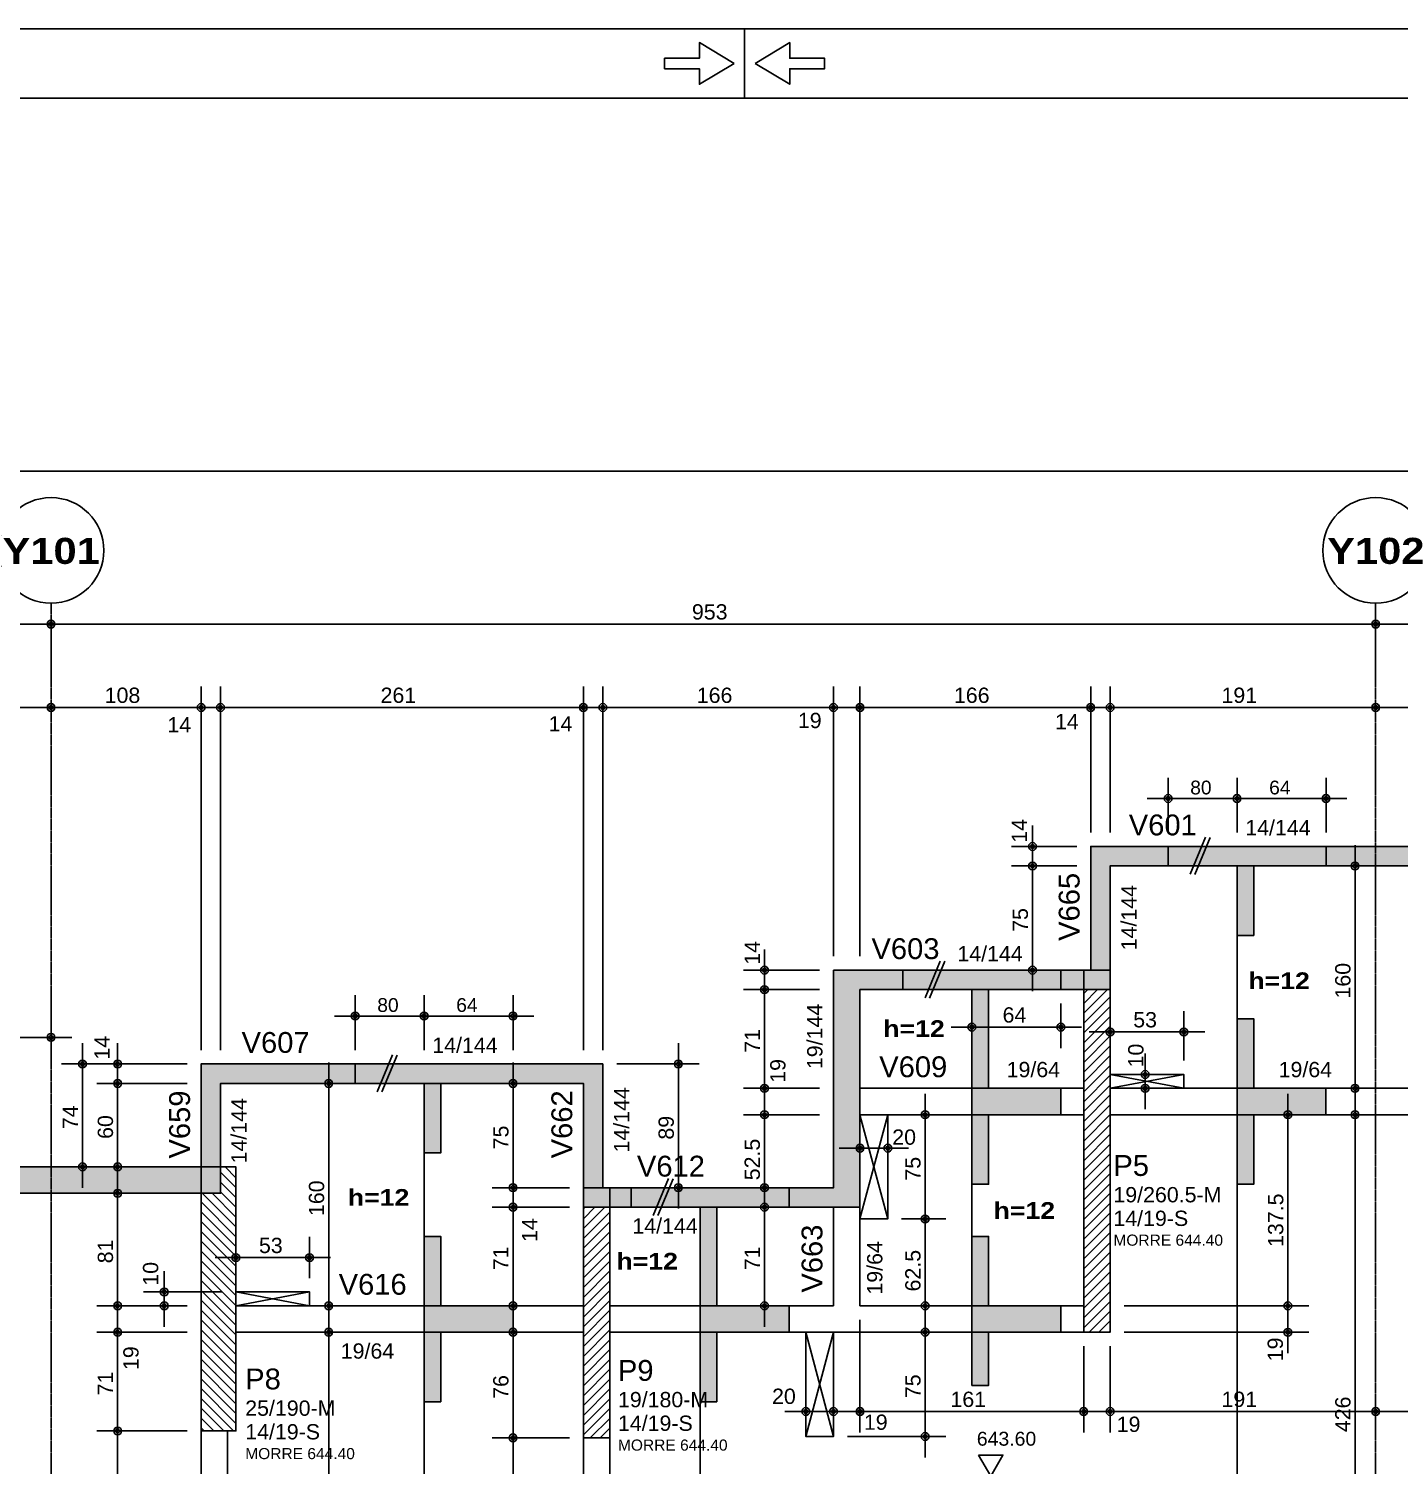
# Model space of a CAD drawing. Extents: x 0 to 7795, y 0 to 4205.
# Drawn here: x 1132 to 2119, y 3171 to 4205 of the extents above; entities that cross this region are included whole.
import ezdxf

# ---------------------------------------------------------------- set-up
doc = ezdxf.new("R2010")
doc.units = 0
doc.header["$MEASUREMENT"] = 0
for name, pattern in [('ESTILO_TQS_0002', [0.4, 0.1, -0.3]), ('ESTILO_TQS_0006', [0.3, 0.2, -0.1]), ('ESTILO_TQS_0007', [2.1, 1.5, -0.2, 0.2, -0.2])]:
    doc.linetypes.add(name, pattern=pattern)
for name, color, linetype in [('MTH-179', 1, 'CONTINUOUS'), ('MTH-224', 4, 'CONTINUOUS'), ('MTH-230', 1, 'CONTINUOUS'), ('MTH-COTAS7', 31, 'CONTINUOUS'), ('MTH-DIM-PILAR', 3, 'CONTINUOUS'), ('MTH-DIM-VIGA', 3, 'CONTINUOUS'), ('MTH-EIXO-214', 4, 'CONTINUOUS'), ('MTH-FACE-VIGA', 7, 'CONTINUOUS'), ('MTH-HACHURA-PILAR', 1, 'CONTINUOUS'), ('MTH-LINHA-SEÇÃO', 16, 'CONTINUOUS'), ('MTH-MARGEM', 5, 'CONTINUOUS'), ('MTH-PILAR-MORRE', 5, 'CONTINUOUS'), ('MTH-PILAR-SEGUE', 5, 'CONTINUOUS'), ('MTH-SIMB_COTA', 3, 'CONTINUOUS'), ('MTH-SOMB120', 56, 'CONTINUOUS'), ('MTH-SOMBRA21', 150, 'CONTINUOUS'), ('MTH-SOMBRA25', 253, 'CONTINUOUS'), ('MTH-TIT1-VIGA', 5, 'CONTINUOUS'), ('MTH-TXT', 4, 'CONTINUOUS'), ('MTH-TXT-NEGRITO', 5, 'CONTINUOUS'), ('MTH-TXT-NOTAS', 3, 'CONTINUOUS'), ('MTH-VIGA-INVERTIDA', 7, 'ESTILO_TQS_0002')]:
    doc.layers.add(name, color=color, linetype=linetype)
doc.styles.add('TQS_ARIAL', font='arial.ttf')
doc.styles.add('TQS_ARIAL_BLACK', font='ariblk.ttf')

msp = doc.modelspace()

# ---------------------------------------------------------------- linework, layer by layer
at = {"layer": 'MTH-179', "linetype": 'Continuous'}
for p, q in [((7795.004008, 4204.998269), (0.004008, 4204.998269)), ((1647.504008, 4154.998269), (1647.504008, 4204.998269))]:
    msp.add_line(p, q, dxfattribs=at)
for points in [[(1640.003275, 4179.998269), (1615.003275, 4164.998269), (1615.003275, 4176.248269), (1590.003275, 4176.248269), (1590.003275, 4183.748269), (1615.003275, 4183.748269), (1615.003275, 4194.998269), (1640.003275, 4179.998269)], [(1655.003275, 4179.998269), (1680.003275, 4164.998269), (1680.003275, 4176.248269), (1705.003275, 4176.248269), (1705.003275, 4183.748269), (1680.003275, 4183.748269), (1680.003275, 4194.998269), (1655.003275, 4179.998269)]]:
    msp.add_lwpolyline(points, dxfattribs=at)
at = {"layer": 'MTH-224', "linetype": 'Continuous'}
msp.add_lwpolyline([(1815.753219, 3178.810307), (1824.586222, 3163.511837), (1833.418347, 3178.810307), (1815.753219, 3178.810307)], dxfattribs=at)
at = {"layer": 'MTH-230', "linetype": 'Continuous'}
for p, q in [((1910.511264, 3452.635401), (1963.511264, 3442.635401)), ((1910.511264, 3442.635401), (1963.511264, 3452.635401)), ((1730.511368, 3348.635501), (1750.511368, 3423.635501)), ((1750.511368, 3348.635501), (1730.511368, 3423.635498)), ((1281.50684, 3296.135496), (1334.50684, 3286.135496)), ((1281.50684, 3286.135496), (1334.50684, 3296.135496)), ((1691.511368, 3192.135498), (1711.511368, 3267.135499)), ((1691.511368, 3267.135498), (1711.511368, 3192.135498))]:
    msp.add_line(p, q, dxfattribs=at)
for centre in [(1148.511366, 3829.636556), (2101.511366, 3829.636556)]:
    msp.add_circle(centre, 38, dxfattribs=at)
at = {"layer": 'MTH-COTAS7', "linetype": 'Continuous'}
for p, q in [((561.511366, 3886.665182), (5343.511366, 3886.665182)), ((2101.511366, 3774.322629), (2101.511366, 3791.636556)), ((561.511366, 3776.636556), (1163.511366, 3776.636556)), ((1133.511366, 3776.636556), (2116.511366, 3776.636556)), ((2086.511366, 3776.636556), (3818.511366, 3776.636556)), ((1256.506838, 3470.135501), (1256.506838, 3731.636556)), ((1256.506838, 3470.135501), (1256.506838, 3731.636556)), ((1270.506838, 3470.135501), (1270.506838, 3731.636556)), ((1270.506838, 3470.135501), (1270.506838, 3731.636556)), ((1531.51056, 3470.135501), (1531.51056, 3731.636556)), ((1531.51056, 3470.135501), (1531.51056, 3731.636556)), ((1545.51056, 3470.135501), (1545.51056, 3731.636556)), ((1545.51056, 3470.135501), (1545.51056, 3731.636556)), ((1711.511366, 3537.6182), (1711.511366, 3731.636556)), ((1711.511366, 3537.6182), (1711.511366, 3731.636556)), ((1730.511366, 3537.6182), (1730.511366, 3731.636556)), ((1730.511366, 3537.6182), (1730.511366, 3731.636556)), ((1896.511364, 3626.636556), (1896.511364, 3731.636556)), ((1896.511364, 3626.636556), (1896.511364, 3731.636556)), ((1910.511364, 3626.636556), (1910.511364, 3731.636556)), ((1910.511364, 3626.636556), (1910.511364, 3731.636556)), ((580.511366, 3716.636556), (1163.511366, 3716.636556)), ((1133.511366, 3716.636556), (1271.506838, 3716.636556)), ((1241.506838, 3716.636556), (1285.506838, 3716.636556)), ((1255.506838, 3716.636556), (1546.51056, 3716.636556)), ((1516.51056, 3716.636556), (1560.51056, 3716.636556)), ((1530.51056, 3716.636556), (1726.511366, 3716.636556)), ((1696.511366, 3716.636556), (1745.511366, 3716.636556)), ((1715.511366, 3716.636556), (1911.511364, 3716.636556)), ((1881.511364, 3716.636556), (1925.511364, 3716.636556)), ((1895.511364, 3716.636556), (2116.511366, 3716.636556)), ((2086.511366, 3716.636556), (2185.511366, 3716.636556)), ((1952.237959, 3626.636556), (1952.237959, 3666.142016)), ((2001.803976, 3626.636556), (2001.803976, 3666.142016)), ((2001.803976, 3626.636556), (2001.803976, 3666.142016)), ((2065.803976, 3626.636556), (2065.803976, 3666.142016)), ((1937.237959, 3651.142016), (2016.803976, 3651.142016)), ((1986.803976, 3651.142016), (2080.803976, 3651.142016)), ((1854.652293, 3587.636556), (1854.652293, 3631.636556)), ((1854.652293, 3512.6182), (1854.652293, 3617.636556)), ((2086.713494, 3427.635501), (2086.713494, 3617.636556)), ((1886.511364, 3616.636556), (1839.652293, 3616.636556)), ((1886.511364, 3602.636556), (1839.652293, 3602.636556)), ((1886.511364, 3602.636556), (1839.652293, 3602.636556)), ((2091.511366, 3602.636556), (2071.713494, 3602.636556)), ((1661.816075, 3498.6182), (1661.816075, 3542.6182)), ((1701.511366, 3527.6182), (1646.816075, 3527.6182)), ((1661.816075, 3427.635501), (1661.816075, 3528.6182)), ((1865.041225, 3527.6182), (1839.652293, 3527.6182)), ((1367.373168, 3470.135501), (1367.373168, 3509.640961)), ((1416.939185, 3470.135501), (1416.939185, 3509.640961)), ((1416.939185, 3470.135501), (1416.939185, 3509.640961)), ((1480.939185, 3470.135501), (1480.939185, 3509.640961)), ((1701.511366, 3513.6182), (1646.816075, 3513.6182)), ((1701.511366, 3513.6182), (1646.816075, 3513.6182)), ((1352.373168, 3494.640961), (1431.939185, 3494.640961)), ((1401.939185, 3494.640961), (1495.939185, 3494.640961)), ((1811.011365, 3503.6182), (1811.011365, 3471.623606)), ((1875.011365, 3503.6182), (1875.011365, 3471.623606)), ((1910.511364, 3462.635501), (1910.511364, 3498.17829)), ((1963.511364, 3462.635501), (1963.511364, 3498.17829)), ((1796.011365, 3486.623606), (1890.011365, 3486.623606)), ((1978.511364, 3483.17829), (1895.511364, 3483.17829)), ((580.511366, 3479.289635), (1163.511366, 3479.289635)), ((1148.511366, 3473.092346), (1148.511366, 3464.289635)), ((1171.146389, 3371.135501), (1171.146389, 3475.135501)), ((1196.416793, 3431.135501), (1196.416793, 3475.135501)), ((1599.883463, 3475.135501), (1599.883463, 3356.135501)), ((1935.705012, 3427.635501), (1935.705012, 3467.635501)), ((1246.506838, 3460.135501), (1156.146389, 3460.135501)), ((1246.506838, 3460.135501), (1181.416793, 3460.135501)), ((1196.416793, 3371.135501), (1196.416793, 3461.135501)), ((1348.322552, 3271.135499), (1348.322552, 3461.135501)), ((1480.939185, 3356.135501), (1480.939185, 3461.135501)), ((1555.51056, 3460.135501), (1614.883463, 3460.135501)), ((1661.816075, 3408.635501), (1661.816075, 3457.635501)), ((1937.005354, 3452.635501), (1920.705012, 3452.635501)), ((1246.506838, 3446.135501), (1181.416793, 3446.135501)), ((1236.506838, 3446.135501), (1181.416793, 3446.135501)), ((1351.517876, 3446.135501), (1333.322552, 3446.135501)), ((1491.54568, 3446.135501), (1465.939185, 3446.135501)), ((1701.511366, 3442.635501), (1646.816075, 3442.635501)), ((1701.511366, 3442.635501), (1646.816075, 3442.635501)), ((1939.086996, 3442.635501), (1920.705012, 3442.635501)), ((2091.511366, 3442.635501), (2071.713494, 3442.635501)), ((1661.816075, 3356.135501), (1661.816075, 3438.635501)), ((1777.382782, 3333.635501), (1777.382782, 3438.635501)), ((2038.390301, 3271.135499), (2038.390301, 3438.635501)), ((2086.713494, 2982.635497), (2086.713494, 3438.635501)), ((1701.511366, 3423.635501), (1646.816075, 3423.635501)), ((1701.511366, 3423.635501), (1646.816075, 3423.635501)), ((1785.837204, 3423.635501), (1792.382782, 3423.635501)), ((1983.73448, 3423.635501), (2053.390301, 3423.635501)), ((2104.876943, 3423.635501), (2071.713494, 3423.635501)), ((1730.511366, 3396.135501), (1730.511366, 3414.565646)), ((1750.511366, 3396.135501), (1750.511366, 3414.565646)), ((1715.511366, 3399.565646), (1765.511366, 3399.565646)), ((1230.891102, 3386.135501), (1156.146389, 3386.135501)), ((1207.318688, 3386.135501), (1181.416793, 3386.135501)), ((1196.416793, 3271.135496), (1196.416793, 3382.135501)), ((1480.939185, 3342.135501), (1480.939185, 3386.135501)), ((1521.51056, 3371.135501), (1465.939185, 3371.135501)), ((1521.51056, 3371.135501), (1465.939185, 3371.135501)), ((1480.939185, 3271.135499), (1480.939185, 3372.135501)), ((1591.718315, 3371.135501), (1614.883463, 3371.135501)), ((1701.511366, 3371.135501), (1646.816075, 3371.135501)), ((1661.816075, 3271.135499), (1661.816075, 3372.135501)), ((1204.000008, 3367.135501), (1181.416793, 3367.135501)), ((1777.382782, 3271.135499), (1777.382782, 3363.635501)), ((1521.51056, 3357.135501), (1465.939185, 3357.135501)), ((1521.51056, 3357.135501), (1465.939185, 3357.135501)), ((1669.51056, 3357.135501), (1646.816075, 3357.135501)), ((1760.511366, 3348.635501), (1792.382782, 3348.635501)), ((1760.511366, 3348.635501), (1792.382782, 3348.635501)), ((1281.506838, 3306.135496), (1281.506838, 3335.803333)), ((1334.50684, 3306.135496), (1334.50684, 3335.803333)), ((1266.506838, 3320.803333), (1349.50684, 3320.803333)), ((1229.986534, 3271.135496), (1229.986534, 3311.135496)), ((1196.416793, 3252.135499), (1196.416793, 3301.135496)), ((2038.390301, 3252.1182), (2038.390301, 3301.135499)), ((1271.50684, 3296.135496), (1214.986534, 3296.135496)), ((1246.506838, 3286.135496), (1181.416793, 3286.135496)), ((1246.506838, 3286.135496), (1181.416793, 3286.135496)), ((1196.416793, 3181.135499), (1196.416793, 3282.135499)), ((1236.506838, 3286.135496), (1214.986534, 3286.135496)), ((1359.052186, 3286.135499), (1333.322552, 3286.135499)), ((1348.322552, 3033.1355), (1348.322552, 3282.135499)), ((1494.532093, 3286.135499), (1465.939185, 3286.135499)), ((1480.939185, 3176.135501), (1480.939185, 3282.135499)), ((1669.51056, 3286.135499), (1646.816075, 3286.135499)), ((1761.107965, 3286.135499), (1792.382782, 3286.135499)), ((1777.382782, 3177.135498), (1777.382782, 3282.135499)), ((1920.511364, 3286.135499), (2053.390301, 3286.135499)), ((1920.511364, 3286.135499), (2053.390301, 3286.135499)), ((1246.506838, 3267.135499), (1181.416793, 3267.135499)), ((1246.506838, 3267.135499), (1181.416793, 3267.135499)), ((1340.066391, 3267.135499), (1333.322552, 3267.135499)), ((1487.403724, 3267.135499), (1465.939185, 3267.135499)), ((1730.511366, 3276.135499), (1730.511366, 3195.081278)), ((1730.511366, 3276.135499), (1730.511366, 3195.081278)), ((1766.033368, 3267.135499), (1792.382782, 3267.135499)), ((1920.511364, 3267.1182), (2053.390301, 3267.1182)), ((1891.511364, 3257.1182), (1891.511364, 3195.081278)), ((1891.511364, 3257.1182), (1891.511364, 3195.081278)), ((1910.511364, 3257.1182), (1910.511364, 3195.081278)), ((1910.511364, 3257.1182), (1910.511364, 3195.081278)), ((1711.511368, 3219.635499), (1711.511368, 3195.081278)), ((2101.511366, 3219.2896), (2101.511366, 3195.081278)), ((2101.511366, 3219.2896), (2101.511366, 3195.081278)), ((1196.416793, 3047.1355), (1196.416793, 3211.135499)), ((1480.939185, 2798.635501), (1480.939185, 3206.135501)), ((1676.511368, 3210.081278), (1726.511406, 3210.081278)), ((1691.511368, 3207.611384), (1691.511368, 3195.081278)), ((1696.511368, 3210.081278), (1745.511366, 3210.081278)), ((1711.511406, 3209.438973), (1711.511406, 3195.081278)), ((1715.511366, 3210.081278), (1906.511364, 3210.081278)), ((1876.511364, 3210.081278), (1925.511364, 3210.081278)), ((1895.511364, 3210.081278), (2116.511366, 3210.081278)), ((2086.511366, 3210.081278), (2185.511366, 3210.081278)), ((1246.506838, 3196.135499), (1181.416793, 3196.135499)), ((1246.506838, 3196.135499), (1181.416793, 3196.135499)), ((1521.51056, 3191.135501), (1465.939185, 3191.135501)), ((1521.51056, 3191.135501), (1465.939185, 3191.135501)), ((1721.511406, 3192.135498), (1792.382782, 3192.135498))]:
    msp.add_line(p, q, dxfattribs=at)
at = {"layer": 'MTH-EIXO-214', "linetype": 'ESTILO_TQS_0007'}
for p, q in [((1148.511366, 3791.636556), (1148.511366, 1718.135501)), ((2101.511366, 3791.636556), (2101.511366, 1718.135501))]:
    msp.add_line(p, q, dxfattribs=at)
at = {"layer": 'MTH-FACE-VIGA', "linetype": 'Continuous'}
for points in [[(2184.511366, 3616.636556), (1896.511364, 3616.636556)], [(1896.511364, 3616.636556), (1896.511364, 3527.600901)], [(1910.511364, 3602.636556), (2170.511366, 3602.636556)], [(1910.511364, 3527.600901), (1910.511364, 3602.636556)], [(1891.511364, 3527.6182), (1711.511366, 3527.6182)], [(1711.511366, 3527.6182), (1711.511366, 3433.135501)], [(1730.511366, 3513.6182), (1891.511364, 3513.6182)], [(1730.511366, 3442.635501), (1730.511366, 3513.6182)], [(1545.51056, 3460.135501), (1256.506838, 3460.135501)], [(1256.506838, 3460.135501), (1256.506838, 3386.135499)], [(1545.51056, 3371.135501), (1545.51056, 3460.135501)], [(1910.511264, 3452.635401), (1910.511264, 3442.635401), (1963.511264, 3442.635401), (1963.511264, 3452.635401), (1910.511264, 3452.635401)], [(1270.506838, 3446.135501), (1531.51056, 3446.135501)], [(1270.506838, 3386.135499), (1270.506838, 3446.135501)], [(1531.51056, 3446.135501), (1531.51056, 3371.135501)], [(1891.511364, 3442.635501), (1730.511366, 3442.635501)], [(2170.511366, 3442.635501), (1910.511364, 3442.635501)], [(1711.511366, 3433.135501), (1711.511366, 3371.135501)], [(1730.511366, 3423.635501), (1891.511364, 3423.635501)], [(1730.511366, 3364.135501), (1730.511366, 3423.635501)], [(1750.511366, 3423.635501), (1730.511366, 3423.635501), (1730.511366, 3348.635501), (1750.511366, 3348.635501), (1750.511366, 3423.635501)], [(1910.511364, 3423.635501), (2170.511366, 3423.635501)], [(1256.506838, 3386.135501), (979.511366, 3386.135501)], [(1711.511366, 3371.135501), (1550.51056, 3371.135501)], [(595.511366, 3367.135501), (1256.506838, 3367.135501)], [(1730.511366, 3286.135499), (1730.511366, 3364.135501)], [(1550.51056, 3357.135501), (1711.511366, 3357.135501)], [(1711.511366, 3357.135501), (1711.511366, 3286.135499)], [(1281.50684, 3296.135496), (1281.50684, 3286.135496), (1334.50684, 3286.135496), (1334.50684, 3296.135496), (1281.50684, 3296.135496)], [(1531.51056, 3286.135499), (1281.506838, 3286.135499)], [(1711.511366, 3286.135499), (1550.51056, 3286.135499)], [(1891.511364, 3286.135499), (1730.511366, 3286.135499)], [(1281.506838, 3267.135499), (1531.51056, 3267.135499)], [(1550.51056, 3267.135499), (1721.011366, 3267.135499)], [(1691.511368, 3267.135498), (1691.511368, 3192.135498), (1711.511368, 3192.135498), (1711.511368, 3267.135499), (1691.511368, 3267.135498)], [(1721.011366, 3267.135499), (1891.511364, 3267.135499)], [(1256.506838, 3196.135499), (1256.506838, 3062.1355)], [(1275.506838, 3048.1355), (1275.506838, 3196.135499)], [(1531.51056, 3191.135501), (1531.51056, 2804.135501)], [(1550.51056, 2813.635501), (1550.51056, 3191.135501)]]:
    msp.add_lwpolyline(points, dxfattribs=at)
at = {"layer": 'MTH-HACHURA-PILAR', "linetype": 'Continuous'}
for p, q in [((1891.511364, 3496.643758), (1908.485806, 3513.6182)), ((1891.511364, 3503.714826), (1901.414738, 3513.6182)), ((1891.511364, 3510.785893), (1894.343671, 3513.6182)), ((1891.511364, 3489.57269), (1910.511364, 3508.57269)), ((1891.511364, 3482.501622), (1910.511364, 3501.501622)), ((1891.511364, 3475.430554), (1910.511364, 3494.430554)), ((1891.511364, 3468.359487), (1910.511364, 3487.359487)), ((1891.511364, 3461.288419), (1910.511364, 3480.288419)), ((1891.511364, 3454.217351), (1910.511364, 3473.217351)), ((1891.511364, 3447.146283), (1910.511364, 3466.146283)), ((1891.511364, 3440.075215), (1910.511364, 3459.075215)), ((1891.511364, 3433.004147), (1910.511364, 3452.004147)), ((1891.511364, 3425.93308), (1910.511364, 3444.93308)), ((1891.511364, 3418.862012), (1910.511364, 3437.862012)), ((1891.511364, 3411.790944), (1910.511364, 3430.790944)), ((1891.511364, 3404.719876), (1910.511364, 3423.719876)), ((1891.511364, 3397.648808), (1910.511364, 3416.648808)), ((1891.511364, 3390.577741), (1910.511364, 3409.577741)), ((1891.511364, 3383.506673), (1910.511364, 3402.506673)), ((1891.511364, 3376.435605), (1910.511364, 3395.435605)), ((1270.506838, 3382.255782), (1281.506838, 3371.255782)), ((1273.698189, 3386.135499), (1281.506838, 3378.32685)), ((1280.769257, 3386.135499), (1281.506838, 3385.397917)), ((1891.511364, 3369.364537), (1910.511364, 3388.364537)), ((1891.511364, 3362.293469), (1910.511364, 3381.293469)), ((1270.506838, 3375.184714), (1281.506838, 3364.184714)), ((1891.511364, 3355.222402), (1910.511364, 3374.222402)), ((1256.506838, 3360.900443), (1281.506838, 3335.900443)), ((1257.342848, 3367.135501), (1281.506838, 3342.97151)), ((1264.413916, 3367.135501), (1281.506838, 3350.042578)), ((1270.506838, 3368.113646), (1281.506838, 3357.113646)), ((1891.511364, 3348.151334), (1910.511364, 3367.151334)), ((1891.511364, 3341.080266), (1910.511364, 3360.080266)), ((1256.506838, 3353.829375), (1281.506838, 3328.829375)), ((1531.51056, 3341.70392), (1546.942141, 3357.135501)), ((1531.51056, 3348.774988), (1539.871073, 3357.135501)), ((1531.51056, 3355.846056), (1532.800005, 3357.135501)), ((1531.51056, 3334.632853), (1550.51056, 3353.632853)), ((1891.511364, 3334.009198), (1910.511364, 3353.009198)), ((1256.506838, 3346.758307), (1281.506838, 3321.758307)), ((1256.506838, 3339.687239), (1281.506838, 3314.687239)), ((1531.51056, 3327.561785), (1550.51056, 3346.561785)), ((1531.51056, 3320.490717), (1550.51056, 3339.490717)), ((1891.511364, 3326.93813), (1910.511364, 3345.93813)), ((1891.511364, 3319.867062), (1910.511364, 3338.867062)), ((1256.506838, 3332.616171), (1281.506838, 3307.616171)), ((1531.51056, 3313.419649), (1550.51056, 3332.419649)), ((1891.511364, 3312.795995), (1910.511364, 3331.795995)), ((1256.506838, 3325.545104), (1281.506838, 3300.545104)), ((1256.506838, 3318.474036), (1281.506838, 3293.474036)), ((1531.51056, 3306.348581), (1550.51056, 3325.348581)), ((1531.51056, 3299.277513), (1550.51056, 3318.277513)), ((1891.511364, 3305.724927), (1910.511364, 3324.724927)), ((1256.506838, 3311.402968), (1281.506838, 3286.402968)), ((1531.51056, 3292.206446), (1550.51056, 3311.206446)), ((1891.511364, 3298.653859), (1910.511364, 3317.653859)), ((1891.511364, 3291.582791), (1910.511364, 3310.582791)), ((1256.506838, 3304.3319), (1281.506838, 3279.3319)), ((1256.506838, 3297.260832), (1281.506838, 3272.260832)), ((1531.51056, 3285.135378), (1550.51056, 3304.135378)), ((1891.511364, 3284.511723), (1910.511364, 3303.511723)), ((1256.506838, 3290.189765), (1281.506838, 3265.189765)), ((1531.51056, 3278.06431), (1550.51056, 3297.06431)), ((1531.51056, 3270.993242), (1550.51056, 3289.993242)), ((1891.511364, 3277.440656), (1910.511364, 3296.440656)), ((1891.511364, 3270.369588), (1910.511364, 3289.369588)), ((1256.506838, 3283.118697), (1281.506838, 3258.118697)), ((1531.51056, 3263.922174), (1550.51056, 3282.922174)), ((1895.331044, 3267.1182), (1910.511364, 3282.29852)), ((1256.506838, 3276.047629), (1281.506838, 3251.047629)), ((1256.506838, 3268.976561), (1281.506838, 3243.976561)), ((1531.51056, 3256.851107), (1550.51056, 3275.851107)), ((1531.51056, 3249.780039), (1550.51056, 3268.780039)), ((1902.402112, 3267.1182), (1910.511364, 3275.227452)), ((1909.47318, 3267.1182), (1910.511364, 3268.156384)), ((1256.506838, 3261.905493), (1281.506838, 3236.905493)), ((1531.51056, 3242.708971), (1550.51056, 3261.708971)), ((1256.506838, 3254.834425), (1281.506838, 3229.834425)), ((1256.506838, 3247.763358), (1281.506838, 3222.763358)), ((1531.51056, 3235.637903), (1550.51056, 3254.637903)), ((1531.51056, 3228.566835), (1550.51056, 3247.566835)), ((1256.506838, 3240.69229), (1281.506838, 3215.69229)), ((1531.51056, 3221.495768), (1550.51056, 3240.495768)), ((1256.506838, 3233.621222), (1281.506838, 3208.621222)), ((1256.506838, 3226.550154), (1281.506838, 3201.550154)), ((1531.51056, 3214.4247), (1550.51056, 3233.4247)), ((1531.51056, 3207.353632), (1550.51056, 3226.353632)), ((1256.506838, 3219.479086), (1279.850426, 3196.135499)), ((1531.51056, 3200.282564), (1550.51056, 3219.282564)), ((1256.506838, 3212.408019), (1272.779359, 3196.135499)), ((1256.506838, 3205.336951), (1265.708291, 3196.135499)), ((1531.51056, 3193.211496), (1550.51056, 3212.211496)), ((1536.505633, 3191.135501), (1550.51056, 3205.140428)), ((1256.506838, 3198.265883), (1258.637223, 3196.135499)), ((1543.5767, 3191.135501), (1550.51056, 3198.069361))]:
    msp.add_line(p, q, dxfattribs=at)
at = {"layer": 'MTH-LINHA-SEÇÃO', "linetype": 'Continuous'}
for p, q in [((1968.100154, 3596.672667), (1979.02193, 3623.224465)), ((1971.437363, 3596.520976), (1982.359139, 3623.072773)), ((2001.803976, 3602.636556), (2001.803976, 3442.635501)), ((1777.307543, 3507.654311), (1788.22932, 3534.206109)), ((1780.644753, 3507.50262), (1791.566529, 3534.054417)), ((1383.235363, 3440.171612), (1394.157139, 3466.72341)), ((1386.572572, 3440.019921), (1397.494348, 3466.571718)), ((1416.939185, 3286.135499), (1416.939185, 3446.135501)), ((2001.774116, 3442.635501), (2001.774116, 2531.13677)), ((1811.041225, 3423.635501), (1811.041225, 3286.135499)), ((1581.806738, 3351.171612), (1592.728515, 3377.72341)), ((1585.143948, 3351.019921), (1596.065724, 3377.571718)), ((1416.939185, 2686.1355), (1416.939185, 3286.135499)), ((1615.51056, 3267.135499), (1615.51056, 2794.635501))]:
    msp.add_line(p, q, dxfattribs=at)
for points in [[(1952.237959, 3616.636556), (1952.237959, 3602.636556), (2065.803976, 3602.636556), (2065.803976, 3616.636556), (1952.237959, 3616.636556)], [(2001.803976, 3552.636556), (2001.803976, 3602.636556), (2013.803976, 3602.636556), (2013.803976, 3552.636556), (2001.803976, 3552.636556)], [(1761.445349, 3527.6182), (1761.445349, 3513.6182), (1875.011365, 3513.6182), (1875.011365, 3527.6182), (1761.445349, 3527.6182)], [(1811.041225, 3442.635501), (1811.041225, 3513.6182), (1823.041225, 3513.6182), (1823.041225, 3442.635501), (1811.041225, 3442.635501)], [(2001.803976, 3442.635501), (2001.803976, 3492.635501), (2013.803976, 3492.635501), (2013.803976, 3442.635501), (2001.803976, 3442.635501)], [(1367.373168, 3460.135501), (1367.373168, 3446.135501), (1480.939185, 3446.135501), (1480.939185, 3460.135501), (1367.373168, 3460.135501)], [(1416.939185, 3396.135501), (1416.939185, 3446.135501), (1428.939185, 3446.135501), (1428.939185, 3396.135501), (1416.939185, 3396.135501)], [(1811.011365, 3423.635501), (1811.011365, 3442.635501), (1875.011365, 3442.635501), (1875.011365, 3423.635501), (1811.011365, 3423.635501)], [(2001.774116, 3423.635501), (2001.774116, 3442.635501), (2065.774116, 3442.635501), (2065.774116, 3423.635501), (2001.774116, 3423.635501)], [(1811.041225, 3373.635501), (1811.041225, 3423.635501), (1823.041225, 3423.635501), (1823.041225, 3373.635501), (1811.041225, 3373.635501)], [(2001.774116, 3373.635501), (2001.774116, 3423.635501), (2013.774116, 3423.635501), (2013.774116, 3373.635501), (2001.774116, 3373.635501)], [(1565.944544, 3371.135501), (1565.944544, 3357.135501), (1679.51056, 3357.135501), (1679.51056, 3371.135501), (1565.944544, 3371.135501)], [(1615.51056, 3286.135499), (1615.51056, 3357.135501), (1627.51056, 3357.135501), (1627.51056, 3286.135499), (1615.51056, 3286.135499)], [(1416.939185, 3286.135499), (1416.939185, 3336.135499), (1428.939185, 3336.135499), (1428.939185, 3286.135499), (1416.939185, 3286.135499)], [(1811.041225, 3286.135499), (1811.041225, 3336.135499), (1823.041225, 3336.135499), (1823.041225, 3286.135499), (1811.041225, 3286.135499)], [(1416.939185, 3267.135499), (1416.939185, 3286.135499), (1480.939185, 3286.135499), (1480.939185, 3267.135499), (1416.939185, 3267.135499)], [(1615.51056, 3267.135499), (1615.51056, 3286.135499), (1679.51056, 3286.135499), (1679.51056, 3267.135499), (1615.51056, 3267.135499)], [(1811.011365, 3267.135499), (1811.011365, 3286.135499), (1875.011365, 3286.135499), (1875.011365, 3267.135499), (1811.011365, 3267.135499)], [(1416.939185, 3217.135499), (1416.939185, 3267.135499), (1428.939185, 3267.135499), (1428.939185, 3217.135499), (1416.939185, 3217.135499)], [(1615.51056, 3217.135499), (1615.51056, 3267.135499), (1627.51056, 3267.135499), (1627.51056, 3217.135499), (1615.51056, 3217.135499)], [(1811.041225, 3228.895275), (1811.041225, 3267.135499), (1823.041225, 3267.135499), (1823.041225, 3228.895275), (1811.041225, 3228.895275)]]:
    msp.add_lwpolyline(points, dxfattribs=at)
at = {"layer": 'MTH-MARGEM', "linetype": 'Continuous'}
msp.add_line((7745.004008, 4154.998269), (175.004008, 4154.998269), dxfattribs=at)
at = {"layer": 'MTH-PILAR-MORRE', "linetype": 'Continuous'}
for points in [[(1910.511364, 3513.6182), (1891.511364, 3513.6182), (1891.511364, 3267.1182), (1910.511364, 3267.1182), (1910.511364, 3513.6182)], [(1256.506838, 3367.135501), (1256.506838, 3196.135499), (1281.506838, 3196.135499), (1281.506838, 3386.135499), (1270.506838, 3386.135499), (1270.506838, 3367.135501), (1256.506838, 3367.135501)], [(1550.51056, 3357.135501), (1531.51056, 3357.135501), (1531.51056, 3191.135501), (1550.51056, 3191.135501), (1550.51056, 3357.135501)]]:
    msp.add_lwpolyline(points, dxfattribs=at)
at = {"layer": 'MTH-PILAR-SEGUE', "linetype": 'Continuous'}
for points in [[(1910.511364, 3527.600901), (1891.511364, 3527.600901), (1891.511364, 3513.6182), (1910.511364, 3513.6182), (1910.511364, 3527.600901)], [(1270.506838, 3386.135499), (1256.506838, 3386.135499), (1256.506838, 3367.135501), (1270.506838, 3367.135501), (1270.506838, 3386.135499)], [(1550.51056, 3371.135501), (1531.51056, 3371.135501), (1531.51056, 3357.135501), (1550.51056, 3357.135501), (1550.51056, 3371.135501)]]:
    msp.add_lwpolyline(points, dxfattribs=at)
at = {"layer": 'MTH-SIMB_COTA', "linetype": 'Continuous'}
for centre, radius in [((1148.511366, 3776.636556), 2.8), ((1148.511366, 3776.636556), 2.8), ((1148.511366, 3776.636556), 1.4), ((1148.511366, 3776.636556), 1.4), ((2101.511366, 3776.636556), 2.8), ((2101.511366, 3776.636556), 2.8), ((2101.511366, 3776.636556), 1.4), ((2101.511366, 3776.636556), 1.4), ((1148.511366, 3716.636556), 2.8), ((1148.511366, 3716.636556), 2.8), ((1148.511366, 3716.636556), 1.4), ((1148.511366, 3716.636556), 1.4), ((1256.506838, 3716.636556), 2.8), ((1256.506838, 3716.636556), 2.8), ((1256.506838, 3716.636556), 1.4), ((1256.506838, 3716.636556), 1.4), ((1270.506838, 3716.636556), 2.8), ((1270.506838, 3716.636556), 2.8), ((1270.506838, 3716.636556), 1.4), ((1270.506838, 3716.636556), 1.4), ((1531.51056, 3716.636556), 2.8), ((1531.51056, 3716.636556), 2.8), ((1531.51056, 3716.636556), 1.4), ((1531.51056, 3716.636556), 1.4), ((1545.51056, 3716.636556), 2.8), ((1545.51056, 3716.636556), 2.8), ((1545.51056, 3716.636556), 1.4), ((1545.51056, 3716.636556), 1.4), ((1711.511366, 3716.636556), 2.8), ((1711.511366, 3716.636556), 2.8), ((1711.511366, 3716.636556), 1.4), ((1711.511366, 3716.636556), 1.4), ((1730.511366, 3716.636556), 2.8), ((1730.511366, 3716.636556), 2.8), ((1730.511366, 3716.636556), 1.4), ((1730.511366, 3716.636556), 1.4), ((1896.511364, 3716.636556), 2.8), ((1896.511364, 3716.636556), 2.8), ((1896.511364, 3716.636556), 1.4), ((1896.511364, 3716.636556), 1.4), ((1910.511364, 3716.636556), 2.8), ((1910.511364, 3716.636556), 2.8), ((1910.511364, 3716.636556), 1.4), ((1910.511364, 3716.636556), 1.4), ((2101.511366, 3716.636556), 2.8), ((2101.511366, 3716.636556), 2.8), ((2101.511366, 3716.636556), 1.4), ((2101.511366, 3716.636556), 1.4), ((1952.237959, 3651.142016), 2.8), ((1952.237959, 3651.142016), 1.4), ((2001.803976, 3651.142016), 2.8), ((2001.803976, 3651.142016), 2.8), ((2001.803976, 3651.142016), 1.4), ((2001.803976, 3651.142016), 1.4), ((2065.803976, 3651.142016), 2.8), ((2065.803976, 3651.142016), 1.4), ((1854.652293, 3616.636556), 2.8), ((1854.652293, 3616.636556), 1.4), ((1854.652293, 3602.636556), 2.8), ((1854.652293, 3602.636556), 2.8), ((1854.652293, 3602.636556), 1.4), ((1854.652293, 3602.636556), 1.4), ((2086.713494, 3602.636556), 2.8), ((2086.713494, 3602.636556), 1.4), ((1661.816075, 3527.6182), 2.8), ((1661.816075, 3527.6182), 1.4), ((1854.652293, 3527.6182), 2.8), ((1854.652293, 3527.6182), 1.4), ((1661.816075, 3513.6182), 2.8), ((1661.816075, 3513.6182), 2.8), ((1661.816075, 3513.6182), 1.4), ((1661.816075, 3513.6182), 1.4), ((1367.373168, 3494.640961), 2.8), ((1367.373168, 3494.640961), 1.4), ((1416.939185, 3494.640961), 2.8), ((1416.939185, 3494.640961), 2.8), ((1416.939185, 3494.640961), 1.4), ((1416.939185, 3494.640961), 1.4), ((1480.939185, 3494.640961), 2.8), ((1480.939185, 3494.640961), 1.4), ((1811.011365, 3486.623606), 2.8), ((1811.011365, 3486.623606), 1.4), ((1875.011365, 3486.623606), 2.8), ((1875.011365, 3486.623606), 1.4), ((1910.511364, 3483.17829), 2.8), ((1910.511364, 3483.17829), 1.4), ((1963.511364, 3483.17829), 2.8), ((1963.511364, 3483.17829), 1.4), ((1148.511366, 3479.289635), 2.8), ((1148.511366, 3479.289635), 1.4), ((1171.146389, 3460.135501), 2.8), ((1196.416793, 3460.135501), 2.8), ((1599.883463, 3460.135501), 2.8), ((1171.146389, 3460.135501), 1.4), ((1196.416793, 3460.135501), 1.4), ((1599.883463, 3460.135501), 1.4), ((1935.705012, 3452.635501), 2.8), ((1935.705012, 3452.635501), 1.4), ((1196.416793, 3446.135501), 2.8), ((1196.416793, 3446.135501), 2.8), ((1196.416793, 3446.135501), 1.4), ((1196.416793, 3446.135501), 1.4), ((1348.322552, 3446.135501), 2.8), ((1348.322552, 3446.135501), 1.4), ((1480.939185, 3446.135501), 2.8), ((1480.939185, 3446.135501), 1.4), ((1661.816075, 3442.635501), 2.8), ((1661.816075, 3442.635501), 2.8), ((1661.816075, 3442.635501), 1.4), ((1661.816075, 3442.635501), 1.4), ((1935.705012, 3442.635501), 2.8), ((1935.705012, 3442.635501), 1.4), ((2086.713494, 3442.635501), 2.8), ((2086.713494, 3442.635501), 1.4), ((1661.816075, 3423.635501), 2.8), ((1661.816075, 3423.635501), 2.8), ((1661.816075, 3423.635501), 1.4), ((1661.816075, 3423.635501), 1.4), ((1777.382782, 3423.635501), 2.8), ((1777.382782, 3423.635501), 1.4), ((2038.390301, 3423.635501), 2.8), ((2038.390301, 3423.635501), 1.4), ((2086.713494, 3423.635501), 2.8), ((2086.713494, 3423.635501), 1.4), ((1730.511366, 3399.565646), 2.8), ((1730.511366, 3399.565646), 1.4), ((1750.511366, 3399.565646), 2.8), ((1750.511366, 3399.565646), 1.4), ((1171.146389, 3386.135501), 2.8), ((1171.146389, 3386.135501), 1.4), ((1196.416793, 3386.135501), 2.8), ((1196.416793, 3386.135501), 1.4), ((1196.416793, 3367.135501), 2.8), ((1480.939185, 3371.135501), 2.8), ((1480.939185, 3371.135501), 2.8), ((1480.939185, 3371.135501), 1.4), ((1480.939185, 3371.135501), 1.4), ((1599.883463, 3371.135501), 2.8), ((1599.883463, 3371.135501), 1.4), ((1661.816075, 3371.135501), 2.8), ((1661.816075, 3371.135501), 1.4), ((1196.416793, 3367.135501), 1.4), ((1480.939185, 3357.135501), 2.8), ((1480.939185, 3357.135501), 2.8), ((1661.816075, 3357.135501), 2.8), ((1480.939185, 3357.135501), 1.4), ((1480.939185, 3357.135501), 1.4), ((1661.816075, 3357.135501), 1.4), ((1777.382782, 3348.635501), 2.8), ((1777.382782, 3348.635501), 2.8), ((1777.382782, 3348.635501), 1.4), ((1777.382782, 3348.635501), 1.4), ((1281.506838, 3320.803333), 2.8), ((1281.506838, 3320.803333), 1.4), ((1334.50684, 3320.803333), 2.8), ((1334.50684, 3320.803333), 1.4), ((1229.986534, 3296.135496), 2.8), ((1229.986534, 3296.135496), 1.4), ((1196.416793, 3286.135496), 2.8), ((1196.416793, 3286.135496), 2.8), ((1196.416793, 3286.135496), 1.4), ((1196.416793, 3286.135496), 1.4), ((1229.986534, 3286.135496), 2.8), ((1229.986534, 3286.135496), 1.4), ((1348.322552, 3286.135499), 2.8), ((1348.322552, 3286.135499), 1.4), ((1480.939185, 3286.135499), 2.8), ((1480.939185, 3286.135499), 1.4), ((1661.816075, 3286.135499), 2.8), ((1661.816075, 3286.135499), 1.4), ((1777.382782, 3286.135499), 2.8), ((1777.382782, 3286.135499), 1.4), ((2038.390301, 3286.135499), 2.8), ((2038.390301, 3286.135499), 2.8), ((2038.390301, 3286.135499), 1.4), ((2038.390301, 3286.135499), 1.4), ((1196.416793, 3267.135499), 2.8), ((1196.416793, 3267.135499), 2.8), ((1196.416793, 3267.135499), 1.4), ((1196.416793, 3267.135499), 1.4), ((1348.322552, 3267.135499), 2.8), ((1348.322552, 3267.135499), 1.4), ((1480.939185, 3267.135499), 2.8), ((1480.939185, 3267.135499), 1.4), ((1777.382782, 3267.135499), 2.8), ((1777.382782, 3267.135499), 1.4), ((2038.390301, 3267.1182), 2.8), ((2038.390301, 3267.1182), 1.4), ((1691.511368, 3210.081278), 2.8), ((1691.511368, 3210.081278), 1.4), ((1711.511368, 3210.081278), 2.8), ((1711.511406, 3210.081278), 2.8), ((1711.511368, 3210.081278), 1.4), ((1711.511406, 3210.081278), 1.4), ((1730.511366, 3210.081278), 2.8), ((1730.511366, 3210.081278), 2.8), ((1730.511366, 3210.081278), 1.4), ((1730.511366, 3210.081278), 1.4), ((1891.511364, 3210.081278), 2.8), ((1891.511364, 3210.081278), 2.8), ((1891.511364, 3210.081278), 1.4), ((1891.511364, 3210.081278), 1.4), ((1910.511364, 3210.081278), 2.8), ((1910.511364, 3210.081278), 2.8), ((1910.511364, 3210.081278), 1.4), ((1910.511364, 3210.081278), 1.4), ((2101.511366, 3210.081278), 2.8), ((2101.511366, 3210.081278), 2.8), ((2101.511366, 3210.081278), 1.4), ((2101.511366, 3210.081278), 1.4), ((1196.416793, 3196.135499), 2.8), ((1196.416793, 3196.135499), 2.8), ((1196.416793, 3196.135499), 1.4), ((1196.416793, 3196.135499), 1.4), ((1480.939185, 3191.135501), 2.8), ((1480.939185, 3191.135501), 2.8), ((1777.382782, 3192.135498), 2.8), ((1480.939185, 3191.135501), 1.4), ((1480.939185, 3191.135501), 1.4), ((1777.382782, 3192.135498), 1.4)]:
    msp.add_circle(centre, radius, dxfattribs=at)
at = {"layer": 'MTH-SOMB120', "linetype": 'Continuous'}
msp.add_lwpolyline([(2184.511366, 3616.636627), (1896.511364, 3616.636627), (1896.511364, 3527.618233), (1711.511366, 3527.618233), (1711.511366, 3371.135501), (1545.51056, 3371.135501), (1545.51056, 3460.135918), (1256.511366, 3460.135918), (1256.511366, 3386.135501), (595.511366, 3386.135501), (595.511366, 3367.135501), (1270.511366, 3367.135501), (1270.511366, 3446.135918), (1531.51056, 3446.135918), (1531.51056, 3357.135501), (1730.511366, 3357.135501), (1730.511366, 3513.618271), (1910.511364, 3513.618271), (1910.511364, 3602.636627), (2170.511366, 3602.636627), (2170.511366, 3456.635572), (2489.511366, 3456.635572), (2489.511366, 3358.635533), (3415.511366, 3358.635533)], dxfattribs=at)
for points in [[(1910.511364, 3513.618271), (1896.511364, 3616.636627), (1896.511364, 3527.618233)], [(1910.511364, 3602.636627), (1896.511364, 3616.636627), (1910.511364, 3513.618271)], [(1910.511364, 3602.636627), (2184.511366, 3616.636627), (1896.511364, 3616.636627)], [(2170.511366, 3602.636627), (2184.511366, 3616.636627), (1910.511364, 3602.636627)], [(1730.511366, 3357.135501), (1711.511366, 3527.618233), (1711.511366, 3371.135501)], [(1730.511366, 3513.618271), (1711.511366, 3527.618233), (1730.511366, 3357.135501)], [(1730.511366, 3513.618271), (1896.511364, 3527.618233), (1711.511366, 3527.618233)], [(1910.511364, 3513.618271), (1896.511364, 3527.618233), (1730.511366, 3513.618271)], [(1256.511366, 3386.135501), (1270.511366, 3367.135501), (1256.511366, 3460.135918)], [(1270.511366, 3367.135501), (1270.511366, 3446.135918), (1256.511366, 3460.135918)], [(1256.511366, 3460.135918), (1270.511366, 3446.135918), (1545.51056, 3460.135918)], [(1270.511366, 3446.135918), (1531.51056, 3446.135918), (1545.51056, 3460.135918)], [(1545.51056, 3460.135918), (1531.51056, 3446.135918), (1545.51056, 3371.135501)], [(1531.51056, 3446.135918), (1531.51056, 3357.135501), (1545.51056, 3371.135501)], [(595.511366, 3367.135501), (1270.511366, 3367.135501), (595.511366, 3386.135501)], [(1270.511366, 3367.135501), (1256.511366, 3386.135501), (595.511366, 3386.135501)], [(1545.51056, 3371.135501), (1531.51056, 3357.135501), (1730.511366, 3357.135501)], [(1730.511366, 3357.135501), (1711.511366, 3371.135501), (1545.51056, 3371.135501)]]:
    msp.add_solid(points, dxfattribs=at)
at = {"layer": 'MTH-SOMBRA21', "linetype": 'Continuous'}
for points in [[(1952.237959, 3616.636556), (1952.237959, 3602.636556), (2065.803976, 3602.636556)], [(1952.237959, 3616.636556), (2065.803976, 3602.636556), (2065.803976, 3616.636556)], [(1952.237959, 3616.636556), (2065.803976, 3616.636556), (1952.237959, 3616.636556)], [(2001.803976, 3552.636556), (2001.803976, 3602.636556), (2013.803976, 3602.636556)], [(2001.803976, 3552.636556), (2013.803976, 3602.636556), (2013.803976, 3552.636556)], [(2001.803976, 3552.636556), (2013.803976, 3552.636556), (2001.803976, 3552.636556)], [(1761.445349, 3527.6182), (1761.445349, 3513.6182), (1875.011365, 3513.6182)], [(1761.445349, 3527.6182), (1875.011365, 3513.6182), (1875.011365, 3527.6182)], [(1761.445349, 3527.6182), (1875.011365, 3527.6182), (1761.445349, 3527.6182)], [(1811.041225, 3442.635501), (1811.041225, 3513.6182), (1823.041225, 3513.6182)], [(1811.041225, 3442.635501), (1823.041225, 3513.6182), (1823.041225, 3442.635501)], [(2001.803976, 3442.635501), (2001.803976, 3492.635501), (2013.803976, 3492.635501)], [(2001.803976, 3442.635501), (2013.803976, 3492.635501), (2013.803976, 3442.635501)], [(1367.373168, 3460.135501), (1367.373168, 3446.135501), (1480.939185, 3446.135501)], [(1367.373168, 3460.135501), (1480.939185, 3446.135501), (1480.939185, 3460.135501)], [(1367.373168, 3460.135501), (1480.939185, 3460.135501), (1367.373168, 3460.135501)], [(1416.939185, 3396.135501), (1416.939185, 3446.135501), (1428.939185, 3446.135501)], [(1416.939185, 3396.135501), (1428.939185, 3446.135501), (1428.939185, 3396.135501)], [(1811.011365, 3423.635501), (1811.011365, 3442.635501), (1875.011365, 3442.635501)], [(1811.011365, 3423.635501), (1875.011365, 3442.635501), (1875.011365, 3423.635501)], [(1811.041225, 3442.635501), (1823.041225, 3442.635501), (1811.041225, 3442.635501)], [(2001.774116, 3423.635501), (2001.774116, 3442.635501), (2065.774116, 3442.635501)], [(2001.774116, 3423.635501), (2065.774116, 3442.635501), (2065.774116, 3423.635501)], [(2001.803976, 3442.635501), (2013.803976, 3442.635501), (2001.803976, 3442.635501)], [(1811.011365, 3423.635501), (1875.011365, 3423.635501), (1811.011365, 3423.635501)], [(1811.041225, 3373.635501), (1811.041225, 3423.635501), (1823.041225, 3423.635501)], [(1811.041225, 3373.635501), (1823.041225, 3423.635501), (1823.041225, 3373.635501)], [(2001.774116, 3423.635501), (2065.774116, 3423.635501), (2001.774116, 3423.635501)], [(2001.774116, 3373.635501), (2001.774116, 3423.635501), (2013.774116, 3423.635501)], [(2001.774116, 3373.635501), (2013.774116, 3423.635501), (2013.774116, 3373.635501)], [(1416.939185, 3396.135501), (1428.939185, 3396.135501), (1416.939185, 3396.135501)], [(1565.944544, 3371.135501), (1565.944544, 3357.135501), (1679.51056, 3357.135501)], [(1565.944544, 3371.135501), (1679.51056, 3357.135501), (1679.51056, 3371.135501)], [(1565.944544, 3371.135501), (1679.51056, 3371.135501), (1565.944544, 3371.135501)], [(1811.041225, 3373.635501), (1823.041225, 3373.635501), (1811.041225, 3373.635501)], [(2001.774116, 3373.635501), (2013.774116, 3373.635501), (2001.774116, 3373.635501)], [(1615.51056, 3286.135499), (1615.51056, 3357.135501), (1627.51056, 3357.135501)], [(1615.51056, 3286.135499), (1627.51056, 3357.135501), (1627.51056, 3286.135499)], [(1416.939185, 3286.135499), (1416.939185, 3336.135499), (1428.939185, 3336.135499)], [(1416.939185, 3286.135499), (1428.939185, 3336.135499), (1428.939185, 3286.135499)], [(1811.041225, 3286.135499), (1811.041225, 3336.135499), (1823.041225, 3336.135499)], [(1811.041225, 3286.135499), (1823.041225, 3336.135499), (1823.041225, 3286.135499)], [(1416.939185, 3267.135499), (1416.939185, 3286.135499), (1480.939185, 3286.135499)], [(1416.939185, 3267.135499), (1480.939185, 3286.135499), (1480.939185, 3267.135499)], [(1416.939185, 3286.135499), (1428.939185, 3286.135499), (1416.939185, 3286.135499)], [(1615.51056, 3267.135499), (1615.51056, 3286.135499), (1679.51056, 3286.135499)], [(1615.51056, 3267.135499), (1679.51056, 3286.135499), (1679.51056, 3267.135499)], [(1615.51056, 3286.135499), (1627.51056, 3286.135499), (1615.51056, 3286.135499)], [(1811.011365, 3267.135499), (1811.011365, 3286.135499), (1875.011365, 3286.135499)], [(1811.011365, 3267.135499), (1875.011365, 3286.135499), (1875.011365, 3267.135499)], [(1811.041225, 3286.135499), (1823.041225, 3286.135499), (1811.041225, 3286.135499)], [(1416.939185, 3217.135499), (1416.939185, 3267.135499), (1428.939185, 3267.135499)], [(1416.939185, 3217.135499), (1428.939185, 3267.135499), (1428.939185, 3217.135499)], [(1416.939185, 3267.135499), (1480.939185, 3267.135499), (1416.939185, 3267.135499)], [(1615.51056, 3267.135499), (1679.51056, 3267.135499), (1615.51056, 3267.135499)], [(1615.51056, 3217.135499), (1615.51056, 3267.135499), (1627.51056, 3267.135499)], [(1615.51056, 3217.135499), (1627.51056, 3267.135499), (1627.51056, 3217.135499)], [(1811.011365, 3267.135499), (1875.011365, 3267.135499), (1811.011365, 3267.135499)], [(1811.041225, 3228.895275), (1811.041225, 3267.135499), (1823.041225, 3267.135499)], [(1811.041225, 3228.895275), (1823.041225, 3267.135499), (1823.041225, 3228.895275)], [(1811.041225, 3228.895275), (1823.041225, 3228.895275), (1811.041225, 3228.895275)], [(1416.939185, 3217.135499), (1428.939185, 3217.135499), (1416.939185, 3217.135499)], [(1615.51056, 3217.135499), (1627.51056, 3217.135499), (1615.51056, 3217.135499)]]:
    msp.add_solid(points, dxfattribs=at)
at = {"layer": 'MTH-SOMBRA25', "linetype": 'Continuous'}
for points in [[(1910.511364, 3527.600901), (1891.511364, 3527.600901), (1891.511364, 3513.6182)], [(1910.511364, 3527.600901), (1891.511364, 3513.6182), (1910.511364, 3513.6182)], [(1910.511364, 3527.600901), (1910.511364, 3513.6182), (1910.511364, 3527.600901)], [(1270.506838, 3386.135499), (1256.506838, 3386.135499), (1256.506838, 3367.135501)], [(1270.506838, 3386.135499), (1256.506838, 3367.135501), (1270.506838, 3367.135501)], [(1270.506838, 3386.135499), (1270.506838, 3367.135501), (1270.506838, 3386.135499)], [(1550.51056, 3371.135501), (1531.51056, 3371.135501), (1531.51056, 3357.135501)], [(1550.51056, 3371.135501), (1531.51056, 3357.135501), (1550.51056, 3357.135501)], [(1550.51056, 3371.135501), (1550.51056, 3357.135501), (1550.51056, 3371.135501)]]:
    msp.add_solid(points, dxfattribs=at)
at = {"layer": 'MTH-VIGA-INVERTIDA', "linetype": 'ESTILO_TQS_0006'}
for p, q in [((1730.511366, 3423.635501), (1730.511366, 3442.635501)), ((1270.506838, 3386.135499), (1270.506838, 3367.135501)), ((1270.506838, 3367.135501), (1256.506838, 3367.135501)), ((1711.511366, 3357.135501), (1730.511366, 3357.135501))]:
    msp.add_line(p, q, dxfattribs=at)

# ---------------------------------------------------------------- texts
at = {"layer": 'MTH-COTAS7', "linetype": 'Continuous', "style": 'TQS_ARIAL'}
for s, height, p in [('953', 11, (1609.611366, 3779.936556)), ('108', 11, (1187.109102, 3719.936556)), ('261', 11, (1385.608699, 3719.936556)), ('166', 11, (1613.110963, 3719.936556)), ('166', 11, (1798.111365, 3719.936556)), ('191', 11, (1990.611365, 3719.936556)), ('19', 11, (1685.844703, 3701.809828)), ('14', 11, (1870.844701, 3701.034353)), ('14', 11, (1232.234014, 3698.680523)), ('14', 11, (1506.540817, 3699.377442)), ('80', 9.9, (1968.110967, 3654.112016)), ('64', 9.9, (2024.893976, 3654.112016)), ('80', 9.9, (1383.246176, 3497.610961)), ('64', 9.9, (1440.029185, 3497.610961)), ('64', 11, (1833.111365, 3489.923606)), ('53', 11, (1927.111364, 3486.47829)), ('20', 11, (1753.75222, 3402.058591)), ('53', 11, (1298.106839, 3324.103333)), ('20', 11, (1667.256961, 3215.567242)), ('161', 11, (1795.611365, 3213.381278)), ('191', 11, (1990.611365, 3213.381278)), ('19', 11, (1733.330642, 3196.924962)), ('19', 11, (1915.222373, 3195.425761))]:
    msp.add_text(s, height=height, dxfattribs=at).set_placement(p)
for s, p in [('14', (1850.720487, 3619.300892)), ('75', (1851.352293, 3555.227378)), ('14', (1658.516075, 3531.546221)), ('160', (2083.413494, 3507.236028)), ('71', (1658.516075, 3468.22685)), ('14', (1190.735431, 3463.283133)), ('10', (1934.46281, 3457.653417)), ('19', (1676.909535, 3446.620703)), ('74', (1167.846389, 3413.235501)), ('60', (1193.116793, 3406.235501)), ('89', (1596.583463, 3405.735501)), ('75', (1477.639185, 3398.735501)), ('52.5', (1658.516075, 3376.485501)), ('75', (1774.082782, 3376.235501)), ('160', (1345.022552, 3350.7355)), ('137.5', (2035.090301, 3328.4855)), ('14', (1498.363024, 3332.096833)), ('81', (1193.116793, 3316.735498)), ('71', (1477.639185, 3311.7355)), ('71', (1658.516075, 3311.7355)), ('62.5', (1774.082782, 3296.4855)), ('10', (1225.663514, 3300.629242)), ('19', (1211.529397, 3239.934452)), ('19', (2034.774258, 3246.257137)), ('71', (1193.116793, 3221.735499)), ('76', (1477.639185, 3219.2355)), ('75', (1774.082782, 3219.735498)), ('426', (2083.413494, 3195.235499))]:
    msp.add_text(s, height=11, rotation=90, dxfattribs=at).set_placement(p)
at = {"layer": 'MTH-DIM-PILAR', "linetype": 'Continuous', "style": 'TQS_ARIAL'}
for s, p in [('19/260.5-M', (1912.838568, 3360.608052)), ('14/19-S', (1912.838568, 3343.608052)), ('19/180-M', (1556.391465, 3213.164217)), ('25/190-M', (1288.245326, 3207.028472)), ('14/19-S', (1556.391465, 3196.164217)), ('14/19-S', (1288.245326, 3190.028472))]:
    msp.add_text(s, height=11, dxfattribs=at).set_placement(p)
at = {"layer": 'MTH-DIM-VIGA', "linetype": 'Continuous', "style": 'TQS_ARIAL'}
for p in [(2007.70114, 3624.636556), (1422.836349, 3468.135501)]:
    msp.add_text('14/144', height=11, dxfattribs=at).set_placement(p)
for s, rotation, p in [('14/144', 90, (1929.511364, 3541.957425)), ('14/144', 360, (1800.622157, 3534.006767)), ('19/144', 90, (1703.511366, 3456.449248)), ('19/64', 360, (1836.030223, 3450.635501)), ('19/64', 360, (2031.713494, 3450.635501)), ('14/144', 90, (1564.51056, 3396.460413)), ('14/144', 90, (1289.213662, 3388.577935)), ('14/144', 360, (1566.772093, 3338.135501)), ('19/64', 90, (1746.635835, 3294.210925)), ('19/64', 360, (1356.979609, 3248.135499))]:
    msp.add_text(s, height=11, rotation=rotation, dxfattribs=at).set_placement(p)
at = {"layer": 'MTH-PILAR-SEGUE', "linetype": 'Continuous', "style": 'TQS_ARIAL'}
for s, p in [('P5', (1912.838568, 3379.608052)), ('P9', (1556.391465, 3232.164217)), ('P8', (1288.245326, 3226.028472))]:
    msp.add_text(s, height=15, dxfattribs=at).set_placement(p)
at = {"layer": 'MTH-TIT1-VIGA', "linetype": 'Continuous', "style": 'TQS_ARIAL'}
for s, rotation, p in [('V601', 360, (1923.903952, 3624.636556)), ('V665', 90, (1888.511364, 3548.725901)), ('V659', 90, (1248.506838, 3392.120014)), ('V662', 90, (1523.51056, 3392.260501)), ('V663', 90, (1703.511366, 3295.645044))]:
    msp.add_text(s, height=15, rotation=rotation, dxfattribs=at).set_placement(p)
for s, p in [('V603', (1738.795203, 3535.6182)), ('V607', (1285.624837, 3468.135501)), ('V609', (1744.386366, 3450.635501)), ('V612', (1570.048002, 3379.135501)), ('V616', (1355.46198, 3294.135499))]:
    msp.add_text(s, height=15, dxfattribs=at).set_placement(p)
at = {"layer": 'MTH-TXT', "linetype": 'Continuous', "style": 'TQS_ARIAL'}
msp.add_text('643.60', height=10, dxfattribs=at).set_placement((1814.586222, 3185.511837))
at = {"layer": 'MTH-TXT-NEGRITO', "linetype": 'Continuous', "style": 'TQS_ARIAL_BLACK'}
for s, height, p in [('Y101', 18.75, (1113.633967, 3819.939035)), ('Y102', 18.75, (2066.633967, 3819.939035)), ('h=12', 12, (2009.937057, 3514.059036)), ('h=12', 12, (1747.245126, 3479.623198)), ('h=12', 12, (1362.026113, 3358.144726)), ('h=12', 12, (1826.62848, 3348.733056)), ('h=12', 12, (1555.285324, 3312.264116))]:
    msp.add_text(s, height=height, dxfattribs=at).set_placement(p)
at = {"layer": 'MTH-TXT-NOTAS', "linetype": 'Continuous', "style": 'TQS_ARIAL'}
for p in [(1912.838568, 3329.403026), (1288.245326, 3175.823445), (1556.391465, 3181.95919)]:
    msp.add_text('MORRE 644.40', height=8, dxfattribs=at).set_placement(p)

doc.saveas('drawing.dxf')
